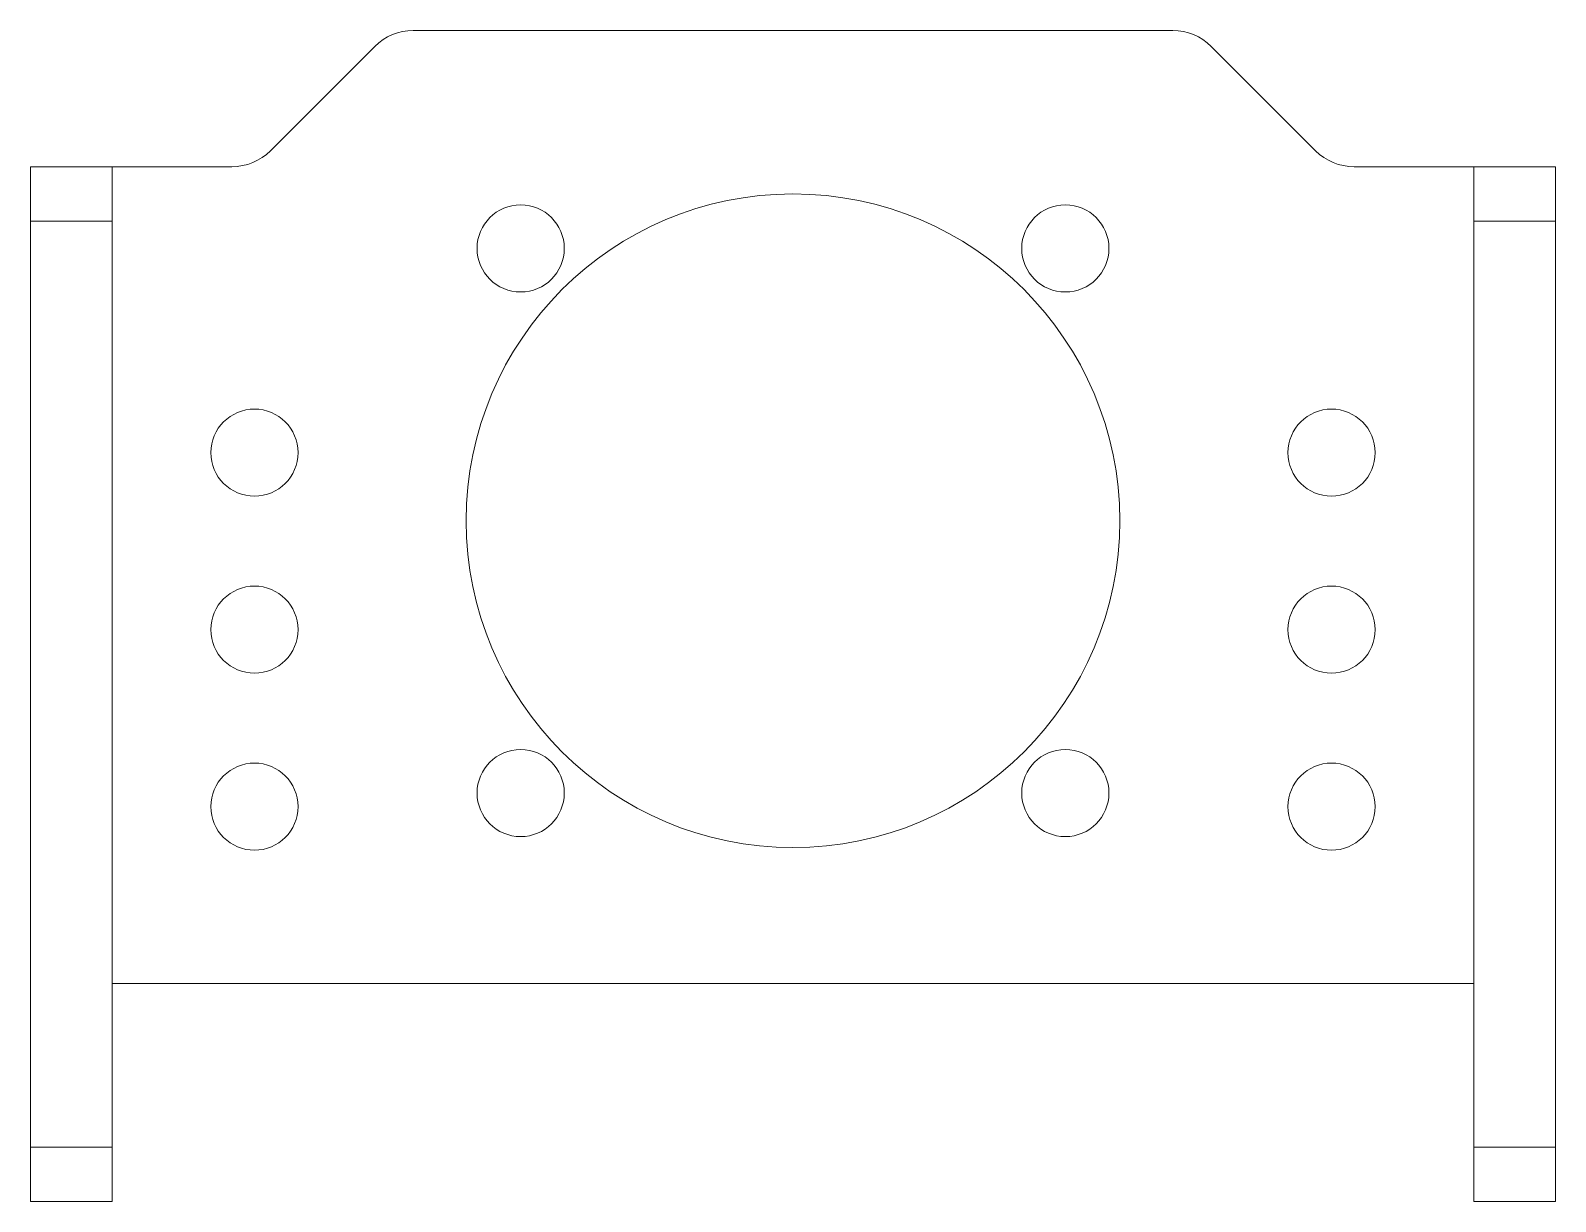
# Paper-space layout '_前视' of a CAD drawing. Header units: millimetres. Extents: x 0 to 56, y -8 to 35.
import ezdxf

# ---------------------------------------------------------------- set-up
doc = ezdxf.new("R2010")
doc.units = ezdxf.units.MM

psp = doc.layouts.new('_前视')

# ---------------------------------------------------------------- linework, layer by layer
at = {"color": 7, "linetype": 'Continuous', "lineweight": 15}
for p, q in [((41.945, 35.002), (14.055, 35.002)), ((8.809, 30.586), (12.64, 34.417)), ((47.191, 30.586), (43.36, 34.417)), ((0, 30), (0, -8)), ((0, 30), (7.395, 30)), ((3, -8), (3, 30)), ((48.605, 30), (56, 30)), ((53, 30), (53, -8)), ((56, -8), (56, 30)), ((3, 28), (0, 28)), ((56, 28), (53, 28)), ((3, 0), (53, 0)), ((0, -6), (3, -6)), ((53, -6), (56, -6)), ((3, -8), (0, -8)), ((56, -8), (53, -8))]:
    psp.add_line(p, q, dxfattribs=at)
for centre, radius in [((28, 17), 12), ((18, 27), 1.6), ((38, 27), 1.6), ((8.224, 19.5), 1.6), ((47.776, 19.5), 1.6), ((8.224, 13), 1.6), ((47.776, 13), 1.6), ((18, 7), 1.6), ((38, 7), 1.6), ((8.224, 6.5), 1.6), ((47.776, 6.5), 1.6)]:
    psp.add_circle(centre, radius, dxfattribs=at)
for centre, start, end in [((14.055, 33.002), 90, 135), ((41.945, 33.002), 45, 90), ((7.395, 32), 270, 315), ((48.605, 32), 225, 270)]:
    psp.add_arc(centre, 2, start, end, dxfattribs=at)

doc.saveas('drawing.dxf')
